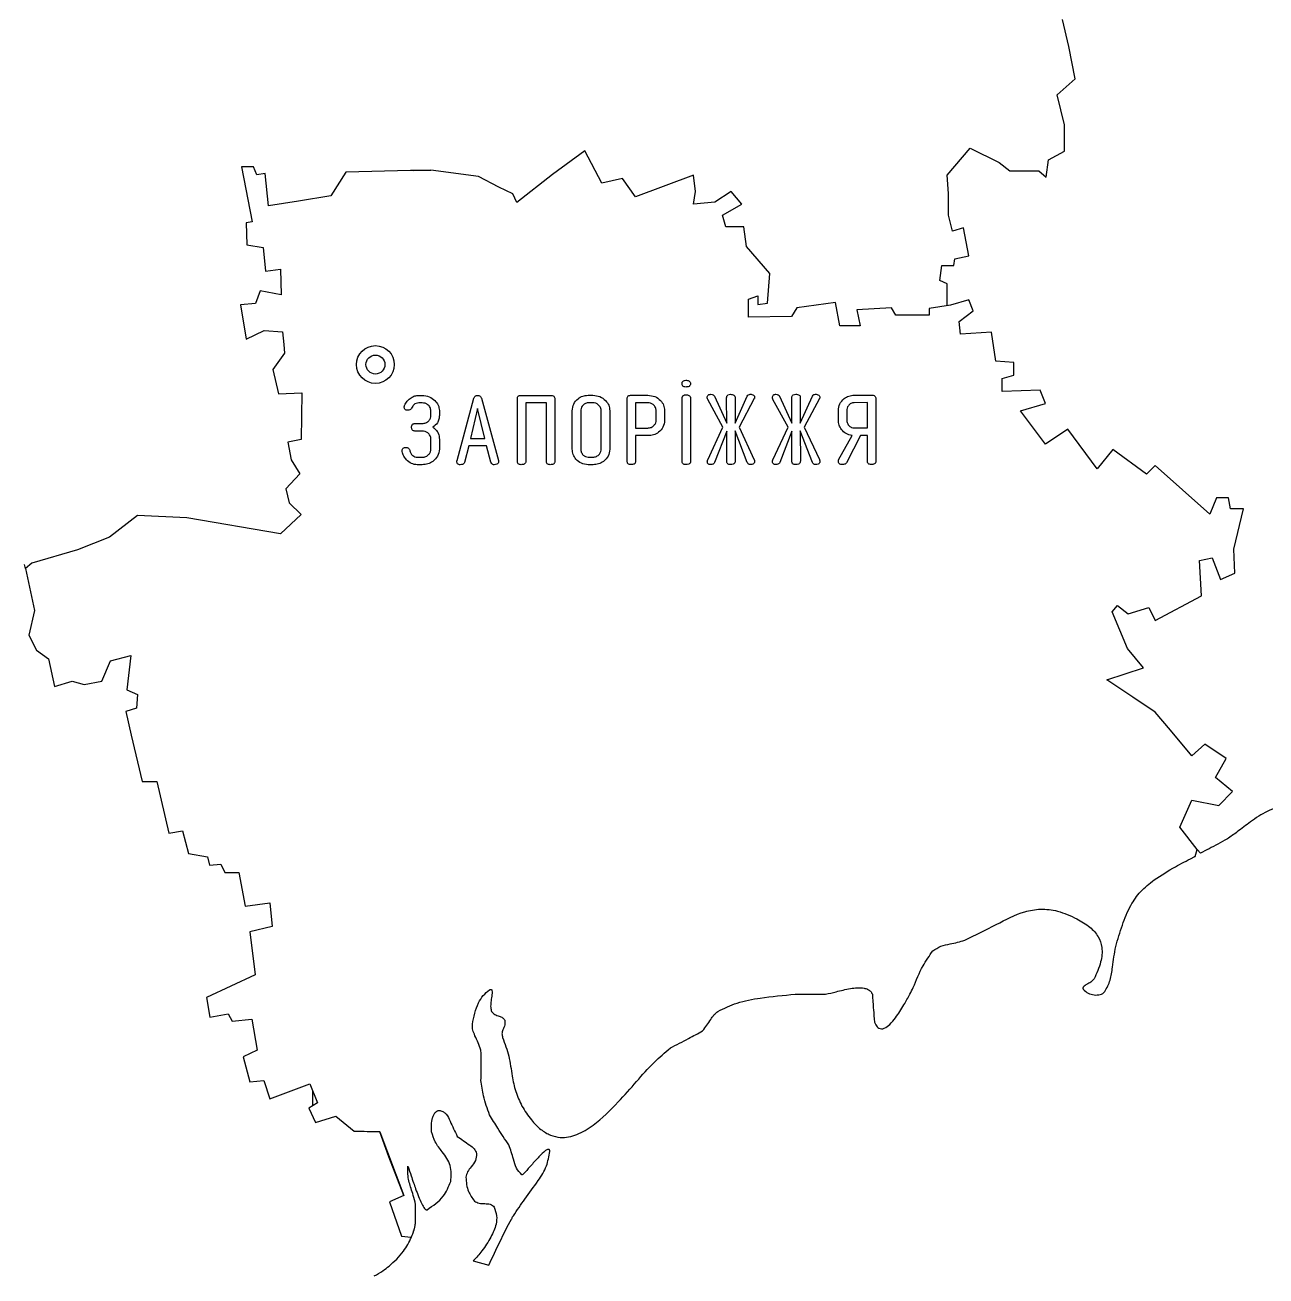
# Model space of a CAD drawing. Header units: millimetres. Extents: x 13 to 580, y 5 to 382.
# Drawn here: x 398.9 to 497.3, y 95.8 to 195 of the extents above; entities that cross this region are included whole.
import ezdxf

# ---------------------------------------------------------------- set-up
doc = ezdxf.new("R2010")
doc.units = ezdxf.units.MM

msp = doc.modelspace()

# ---------------------------------------------------------------- linework, layer by layer
at = {"color": 7, "linetype": 'Continuous', "lineweight": 25}
for p, q in [((481.701, 193.308), (481.182, 195.45)), ((482.19, 190.745), (481.701, 193.308)), ((480.764, 189.479), (482.19, 190.745)), ((481.348, 187.11), (480.764, 189.479)), ((481.349, 185.001), (481.348, 187.11)), ((443.289, 185.045), (440.728, 183.161)), ((444.654, 182.481), (443.289, 185.045)), ((472.038, 183.115), (473.854, 185.257)), ((473.854, 185.257), (476.158, 184.124)), ((480.085, 184.321), (481.349, 185.001)), ((416.067, 183.763), (416.912, 179.415)), ((417.007, 183.763), (416.067, 183.763)), ((417.268, 183.148), (417.007, 183.763)), ((476.158, 184.124), (477.001, 183.442)), ((479.893, 182.958), (480.085, 184.321)), ((417.948, 183.245), (417.268, 183.148)), ((418.209, 180.682), (417.948, 183.245)), ((424.34, 183.346), (423.141, 181.463)), ((429.468, 183.478), (424.34, 183.346)), ((429.824, 183.478), (429.468, 183.478)), ((429.69, 183.478), (431.09, 183.513)), ((431.09, 183.513), (429.824, 183.478)), ((434.853, 182.996), (431.09, 183.513)), ((436.477, 182.152), (434.853, 182.996)), ((440.728, 183.161), (437.906, 180.953)), ((446.274, 182.839), (444.654, 182.481)), ((447.315, 181.38), (446.274, 182.839)), ((451.921, 183.103), (447.315, 181.38)), ((452.084, 181.805), (451.921, 183.103)), ((472.138, 181.654), (472.038, 183.115)), ((477.001, 183.442), (479.305, 183.443)), ((479.305, 183.443), (479.893, 182.958)), ((437.581, 181.634), (436.477, 182.152)), ((437.906, 180.953), (437.581, 181.634)), ((451.922, 180.8), (452.084, 181.805)), ((454.907, 181.806), (453.612, 180.962)), ((455.75, 180.802), (454.907, 181.806)), ((472.139, 179.936), (472.138, 181.654)), ((420.579, 181.04), (418.209, 180.682)), ((423.141, 181.463), (420.579, 181.04)), ((453.612, 180.962), (451.922, 180.8)), ((454.226, 179.925), (455.75, 180.802)), ((454.487, 179.017), (454.226, 179.925)), ((472.463, 178.669), (472.139, 179.936)), ((416.912, 179.415), (416.426, 179.318)), ((416.426, 179.318), (416.493, 177.598)), ((455.915, 179.018), (454.487, 179.017)), ((456.111, 177.46), (455.915, 179.018)), ((473.338, 178.929), (472.463, 178.669)), ((473.762, 176.723), (473.338, 178.929)), ((416.493, 177.598), (417.79, 177.371)), ((417.79, 177.371), (417.953, 175.49)), ((457.96, 175.319), (456.111, 177.46)), ((472.658, 176.463), (473.762, 176.723)), ((417.953, 175.49), (419.154, 175.653)), ((419.154, 175.653), (419.221, 173.609)), ((471.459, 174.743), (471.621, 175.943)), ((471.621, 175.943), (472.561, 175.943)), ((472.561, 175.943), (472.658, 176.463)), ((457.799, 172.95), (457.96, 175.319)), ((472.043, 174.482), (471.459, 174.743)), ((417.532, 173.933), (417.176, 172.926)), ((419.221, 173.609), (417.532, 173.933)), ((472.044, 172.757), (472.043, 174.482)), ((417.176, 172.926), (415.976, 172.829)), ((415.976, 172.829), (416.432, 170.104)), ((456.275, 173.275), (457.022, 173.534)), ((456.275, 171.847), (456.275, 173.275)), ((457.022, 173.534), (457.023, 172.853)), ((457.023, 172.853), (457.799, 172.95)), ((463.185, 173.018), (460.105, 172.595)), ((463.512, 171.169), (463.185, 173.018)), ((472.303, 172.797), (470.618, 172.536)), ((473.764, 173.219), (472.303, 172.797)), ((474.088, 172.343), (473.764, 173.219)), ((459.683, 171.914), (456.275, 171.847)), ((460.105, 172.595), (459.683, 171.914)), ((467.632, 172.599), (464.873, 172.436)), ((464.873, 172.436), (465.135, 171.17)), ((467.956, 172.015), (467.632, 172.599)), ((470.619, 172.016), (467.956, 172.015)), ((470.618, 172.536), (470.619, 172.016)), ((472.987, 171.499), (474.088, 172.343)), ((416.432, 170.104), (417.859, 170.784)), ((417.859, 170.784), (419.318, 170.689)), ((419.318, 170.689), (419.417, 169.683)), ((465.135, 171.17), (463.512, 171.169)), ((473.085, 170.493), (472.987, 171.499)), ((475.551, 170.658), (473.085, 170.493)), ((475.907, 168.353), (475.551, 170.658)), ((419.417, 169.683), (419.484, 169.002)), ((419.484, 169.002), (418.542, 167.705)), ((418.542, 167.705), (418.998, 165.756)), ((477.336, 168.256), (475.907, 168.353)), ((477.336, 167.251), (477.336, 168.256)), ((476.395, 166.991), (477.336, 167.251)), ((476.396, 165.952), (476.395, 166.991)), ((418.998, 165.756), (420.847, 165.855)), ((420.847, 165.855), (420.786, 162.156)), ((479.413, 166.052), (476.396, 165.952)), ((479.834, 165.014), (479.413, 166.052)), ((430.122, 165.642), (430.39, 165.642)), ((430.391, 165.047), (430.122, 165.047)), ((433.159, 160.478), (434.503, 165.417)), ((435.086, 165.417), (436.435, 160.48)), ((437.945, 160.412), (437.942, 165.38)), ((438.213, 165.647), (440.57, 165.648)), ((440.247, 165.053), (438.611, 165.052)), ((438.611, 165.052), (438.614, 160.409)), ((440.249, 160.41), (440.247, 165.053)), ((440.915, 165.382), (440.918, 160.414)), ((443.548, 165.65), (443.941, 165.65)), ((443.931, 165.055), (443.56, 165.055)), ((446.656, 160.417), (446.653, 165.386)), ((446.924, 165.652), (448.296, 165.652)), ((448.286, 165.058), (447.322, 165.057)), ((447.322, 165.057), (447.323, 163.051)), ((451.011, 160.421), (451.009, 165.422)), ((451.677, 165.422), (451.68, 160.422)), ((454.24, 163.12), (453.043, 165.328)), ((453.577, 165.586), (454.548, 163.445)), ((454.548, 163.445), (454.546, 165.459)), ((455.215, 165.459), (455.216, 163.43)), ((455.216, 163.43), (456.181, 165.587)), ((456.734, 165.387), (455.533, 163.126)), ((459.413, 163.123), (458.216, 165.331)), ((458.75, 165.589), (459.721, 163.448)), ((459.721, 163.448), (459.719, 165.462)), ((460.388, 165.462), (460.389, 163.433)), ((460.389, 163.433), (461.354, 165.59)), ((461.907, 165.39), (460.705, 163.129)), ((464.656, 165.662), (466.034, 165.663)), ((465.71, 165.068), (464.668, 165.067)), ((465.711, 163.061), (465.71, 165.068)), ((466.379, 165.397), (466.382, 160.429)), ((477.857, 164.429), (479.834, 165.014)), ((431.09, 164.054), (431.09, 164.41)), ((431.759, 164.439), (431.759, 164.062)), ((434.795, 164.612), (434.229, 162.225)), ((435.368, 162.226), (434.795, 164.612)), ((442.3, 161.37), (442.298, 164.428)), ((442.967, 164.386), (442.969, 161.413)), ((444.604, 161.414), (444.602, 164.387)), ((445.271, 164.43), (445.273, 161.371)), ((448.958, 163.691), (448.958, 164.415)), ((449.627, 164.437), (449.627, 163.67)), ((463.407, 163.68), (463.406, 164.443)), ((464.075, 164.421), (464.076, 163.703)), ((479.836, 161.769), (477.857, 164.429)), ((429.819, 163.412), (430.392, 163.412)), ((430.392, 162.818), (429.82, 162.817)), ((447.323, 163.051), (448.287, 163.051)), ((453.04, 160.535), (454.24, 163.12)), ((454.548, 162.805), (453.588, 160.31)), ((454.549, 160.424), (454.548, 162.805)), ((455.217, 162.821), (455.218, 160.425)), ((456.179, 160.32), (455.217, 162.821)), ((455.533, 163.126), (456.728, 160.544)), ((458.212, 160.538), (459.413, 163.123)), ((459.721, 162.808), (458.761, 160.313)), ((459.722, 160.427), (459.721, 162.808)), ((461.352, 160.323), (460.39, 162.824)), ((460.39, 162.824), (460.391, 160.428)), ((460.705, 163.129), (461.901, 160.547)), ((464.67, 163.061), (465.711, 163.061)), ((481.622, 162.971), (479.836, 161.769)), ((483.927, 159.825), (481.622, 162.971)), ((420.786, 162.156), (419.746, 161.928)), ((419.746, 161.928), (420.006, 160.533)), ((431.092, 161.407), (431.092, 162.152)), ((431.76, 162.153), (431.761, 161.378)), ((434.229, 162.225), (435.368, 162.226)), ((448.325, 162.457), (447.324, 162.456)), ((447.324, 162.456), (447.325, 160.418)), ((463.409, 160.542), (464.492, 162.471)), ((465.167, 162.466), (464.056, 160.301)), ((465.712, 162.467), (465.167, 162.466)), ((465.713, 160.429), (465.712, 162.467)), ((430.009, 160.736), (430.393, 160.737)), ((434.104, 161.631), (433.742, 160.334)), ((435.489, 161.631), (434.104, 161.631)), ((435.852, 160.336), (435.489, 161.631)), ((443.563, 160.744), (443.933, 160.745)), ((485.191, 161.349), (483.927, 159.825)), ((487.854, 159.405), (485.191, 161.349)), ((420.006, 160.533), (420.689, 159.43)), ((430.394, 160.142), (430.009, 160.142)), ((443.944, 160.15), (443.552, 160.15)), ((463.409, 160.427), (463.409, 160.542)), ((488.535, 160.087), (487.854, 159.405)), ((492.884, 156.228), (488.535, 160.087)), ((420.689, 159.43), (419.587, 158.229)), ((419.587, 158.229), (419.847, 157.127)), ((419.847, 157.127), (420.789, 156.186)), ((493.404, 157.526), (492.884, 156.228)), ((494.345, 157.526), (493.404, 157.526)), ((494.507, 156.653), (494.345, 157.526)), ((407.808, 156.116), (405.603, 154.393)), ((411.736, 155.921), (407.808, 156.116)), ((419.166, 154.66), (411.736, 155.921)), ((420.789, 156.186), (419.166, 154.66)), ((495.546, 156.654), (494.507, 156.653)), ((494.768, 153.439), (495.546, 156.654)), ((405.603, 154.393), (403.041, 153.385)), ((403.041, 153.385), (399.44, 152.345)), ((494.866, 151.557), (494.768, 153.439)), ((398.925, 151.925), (398.857, 152.245)), ((399.44, 152.345), (398.921, 151.922)), ((398.921, 151.922), (399.637, 148.582)), ((492.042, 152.561), (493.05, 152.756)), ((492.205, 149.738), (492.042, 152.561)), ((493.05, 152.756), (493.731, 151.039)), ((493.731, 151.039), (494.866, 151.557)), ((485.134, 148.467), (485.557, 148.988)), ((485.557, 148.988), (486.4, 148.308)), ((486.4, 148.308), (488.023, 148.827)), ((488.023, 148.827), (488.542, 147.79)), ((488.542, 147.79), (492.205, 149.738)), ((399.637, 148.582), (399.185, 146.634)), ((486.337, 145.582), (485.134, 148.467)), ((399.185, 146.634), (399.801, 145.434)), ((399.801, 145.434), (400.742, 144.753)), ((405.674, 144.593), (407.296, 145.017)), ((407.296, 145.017), (406.972, 142.291)), ((487.604, 144.025), (486.337, 145.582)), ((400.742, 144.753), (401.229, 142.546)), ((404.993, 142.971), (405.674, 144.593)), ((484.716, 143.083), (487.604, 144.025)), ((401.229, 142.546), (402.626, 142.97)), ((402.626, 142.97), (403.568, 142.71)), ((403.568, 142.71), (404.993, 142.971)), ((486.761, 141.721), (484.716, 143.083)), ((406.972, 142.291), (407.816, 141.935)), ((407.816, 141.935), (407.721, 140.832)), ((488.546, 140.522), (486.761, 141.721)), ((407.721, 140.832), (406.877, 140.571)), ((406.877, 140.571), (407.3, 138.689)), ((489.748, 139.094), (488.546, 140.522)), ((491.437, 137.052), (489.748, 139.094)), ((407.3, 138.689), (408.179, 135.023)), ((492.474, 137.992), (491.437, 137.052)), ((494.162, 136.857), (492.474, 137.992)), ((493.319, 135.332), (494.162, 136.857)), ((408.179, 135.023), (409.348, 135.023)), ((409.348, 135.023), (410.29, 130.936)), ((494.682, 134.23), (493.319, 135.332)), ((493.58, 133.127), (494.682, 134.23)), ((490.496, 131.405), (491.439, 133.547)), ((491.439, 133.547), (493.58, 133.127)), ((410.29, 130.936), (411.392, 131.099)), ((411.392, 131.099), (411.848, 129.315)), ((491.862, 129.622), (490.496, 131.405)), ((411.848, 129.315), (413.373, 129.056)), ((413.373, 129.056), (413.536, 128.376)), ((491.506, 128.972), (491.537, 129.005)), ((491.698, 129.069), (491.862, 129.622)), ((492.122, 129.329), (491.862, 129.622)), ((413.536, 128.376), (414.413, 128.473)), ((414.413, 128.473), (414.739, 127.792)), ((414.739, 127.792), (415.839, 127.793)), ((415.839, 127.793), (416.361, 125.131)), ((416.361, 125.131), (418.307, 125.393)), ((418.307, 125.393), (418.503, 123.511)), ((418.503, 123.511), (416.719, 123.088)), ((416.719, 123.088), (417.145, 119.681)), ((417.145, 119.681), (413.283, 117.895)), ((413.283, 117.895), (413.543, 116.339)), ((413.543, 116.339), (415.003, 116.598)), ((415.003, 116.598), (415.326, 116.013)), ((415.326, 116.013), (416.885, 116.178)), ((416.885, 116.178), (417.308, 113.712)), ((417.308, 113.712), (416.206, 113.191)), ((416.206, 113.191), (416.726, 111.212)), ((416.726, 111.212), (417.829, 111.31)), ((417.829, 111.31), (418.316, 109.851)), ((418.316, 109.851), (421.495, 111.054)), ((421.495, 111.054), (422.08, 109.528)), ((421.723, 109.307), (421.723, 110.461)), ((422.08, 109.528), (421.4, 109.107)), ((421.4, 109.107), (421.921, 107.972)), ((421.921, 107.972), (423.54, 108.49)), ((423.54, 108.49), (425.002, 107.29)), ((426.591, 107.227), (425.002, 107.29)), ((425.002, 107.29), (427.047, 107.227)), ((427.047, 107.227), (426.591, 107.227)), ((427.76, 105.25), (427.047, 107.227)), ((427.047, 107.227), (428.932, 102.199)), ((428.932, 102.199), (427.76, 105.25)), ((428.932, 102.199), (427.797, 101.68)), ((427.797, 101.68), (428.741, 98.955)), ((429.873, 99.96), (429.872, 101.487)), ((429.712, 99.312), (429.712, 99.377)), ((429.745, 99.409), (429.745, 99.474)), ((429.775, 99.605), (429.809, 99.637)), ((429.775, 99.507), (429.775, 99.605)), ((429.809, 99.637), (429.809, 99.733)), ((428.741, 98.955), (429.517, 98.89)), ((429.517, 98.89), (429.549, 98.89)), ((434.451, 97.01), (435.684, 96.656))]:
    msp.add_line(p, q, dxfattribs=at)
for radius in [1.5, 0.75]:
    msp.add_circle((426.684, 168.09), radius, dxfattribs=at)
for points, knots in [([(451.008, 166.577), (451.011, 166.62), (451.016, 166.706), (451.123, 166.831), (451.236, 166.839), (451.305, 166.843)], [0, 0, 0, 0, 0.281541, 0.560316, 1, 1, 1, 1]), ([(451.305, 166.843), (451.394, 166.839), (451.505, 166.833), (451.612, 166.758), (451.666, 166.687), (451.672, 166.622), (451.677, 166.578)], [0, 0, 0, 0, 0.498863, 0.624687, 0.750258, 1, 1, 1, 1]), ([(451.305, 166.307), (451.262, 166.309), (451.177, 166.314), (451.066, 166.374), (451.013, 166.476), (451.01, 166.543), (451.008, 166.577)], [0, 0, 0, 0, 0.280882, 0.559329, 0.779251, 1, 1, 1, 1]), ([(451.009, 165.422), (451.011, 165.465), (451.017, 165.551), (451.123, 165.677), (451.236, 165.685), (451.306, 165.689)], [0, 0, 0, 0, 0.281448, 0.560417, 1, 1, 1, 1]), ([(451.677, 166.578), (451.673, 166.534), (451.666, 166.467), (451.614, 166.395), (451.507, 166.318), (451.395, 166.312), (451.305, 166.307)], [0, 0, 0, 0, 0.249779, 0.375464, 0.501138, 1, 1, 1, 1]), ([(451.306, 165.689), (451.395, 165.685), (451.507, 165.68), (451.613, 165.603), (451.667, 165.532), (451.673, 165.466), (451.677, 165.422)], [0, 0, 0, 0, 0.498897, 0.624506, 0.750276, 1, 1, 1, 1]), ([(453.008, 165.461), (453.01, 165.503), (453.015, 165.586), (453.086, 165.685), (453.188, 165.725), (453.253, 165.728), (453.285, 165.73)], [0, 0, 0, 0, 0.280638, 0.558972, 0.778863, 1, 1, 1, 1]), ([(453.285, 165.73), (453.352, 165.725), (453.471, 165.718), (453.544, 165.626), (453.577, 165.586)], [0, 0, 0, 0, 0.560979, 1, 1, 1, 1]), ([(454.546, 165.459), (454.549, 165.503), (454.555, 165.59), (454.663, 165.718), (454.778, 165.726), (454.848, 165.731)], [0, 0, 0, 0, 0.281436, 0.560197, 1, 1, 1, 1]), ([(454.848, 165.731), (454.897, 165.728), (454.993, 165.724), (455.125, 165.678), (455.205, 165.574), (455.212, 165.497), (455.215, 165.459)], [0, 0, 0, 0, 0.281228, 0.560987, 0.779912, 1, 1, 1, 1]), ([(456.181, 165.587), (456.213, 165.633), (456.27, 165.713), (456.366, 165.726), (456.409, 165.732)], [0, 0, 0, 0, 0.559513, 1, 1, 1, 1]), ([(456.409, 165.732), (456.456, 165.73), (456.55, 165.727), (456.677, 165.677), (456.754, 165.576), (456.759, 165.501), (456.762, 165.463)], [0, 0, 0, 0, 0.28124, 0.560551, 0.779656, 1, 1, 1, 1]), ([(458.181, 165.464), (458.183, 165.506), (458.188, 165.589), (458.259, 165.688), (458.361, 165.728), (458.426, 165.731), (458.458, 165.733)], [0, 0, 0, 0, 0.280638, 0.558972, 0.778863, 1, 1, 1, 1]), ([(458.458, 165.733), (458.525, 165.728), (458.644, 165.721), (458.717, 165.629), (458.75, 165.589)], [0, 0, 0, 0, 0.560979, 1, 1, 1, 1]), ([(459.719, 165.462), (459.722, 165.506), (459.728, 165.593), (459.836, 165.721), (459.951, 165.729), (460.021, 165.734)], [0, 0, 0, 0, 0.281436, 0.560197, 1, 1, 1, 1]), ([(460.021, 165.734), (460.069, 165.731), (460.166, 165.727), (460.298, 165.681), (460.378, 165.577), (460.385, 165.5), (460.388, 165.462)], [0, 0, 0, 0, 0.281228, 0.560987, 0.779912, 1, 1, 1, 1]), ([(461.354, 165.59), (461.386, 165.636), (461.443, 165.716), (461.539, 165.729), (461.582, 165.735)], [0, 0, 0, 0, 0.559513, 1, 1, 1, 1]), ([(461.582, 165.735), (461.629, 165.733), (461.723, 165.73), (461.85, 165.68), (461.927, 165.579), (461.932, 165.504), (461.935, 165.466)], [0, 0, 0, 0, 0.28124, 0.560551, 0.779656, 1, 1, 1, 1]), ([(428.974, 164.733), (428.976, 164.755), (428.979, 164.794), (428.993, 164.831), (429, 164.847)], [0, 0, 0, 0, 0.559393, 1, 1, 1, 1]), ([(429.253, 164.47), (429.212, 164.471), (429.13, 164.475), (429.026, 164.538), (428.979, 164.636), (428.976, 164.701), (428.974, 164.733)], [0, 0, 0, 0, 0.2808944, 0.559157, 0.7791181, 1, 1, 1, 1]), ([(429, 164.847), (429.065, 164.967), (429.195, 165.206), (429.486, 165.456), (429.801, 165.617), (430.015, 165.634), (430.122, 165.642)], [0, 0, 0, 0, 0.279919, 0.559951, 0.780012, 1, 1, 1, 1]), ([(430.122, 165.047), (430.053, 165.041), (429.913, 165.03), (429.695, 164.89), (429.61, 164.731), (429.558, 164.634)], [0, 0, 0, 0, 0.280516, 0.560582, 1, 1, 1, 1]), ([(430.39, 165.642), (430.58, 165.623), (430.958, 165.586), (431.394, 165.271), (431.704, 164.884), (431.741, 164.587), (431.759, 164.439)], [0, 0, 0, 0, 0.280029, 0.560065, 0.780313, 1, 1, 1, 1]), ([(431.09, 164.41), (431.076, 164.509), (431.047, 164.705), (430.847, 164.908), (430.623, 165.03), (430.468, 165.042), (430.391, 165.047)], [0, 0, 0, 0, 0.278901, 0.558821, 0.779406, 1, 1, 1, 1]), ([(434.503, 165.417), (434.514, 165.45), (434.534, 165.517), (434.596, 165.595), (434.677, 165.639), (434.732, 165.643), (434.76, 165.645)], [0, 0, 0, 0, 0.28016, 0.559878, 0.779544, 1, 1, 1, 1]), ([(434.76, 165.645), (434.8, 165.643), (434.881, 165.639), (434.986, 165.588), (435.056, 165.508), (435.076, 165.448), (435.086, 165.417)], [0, 0, 0, 0, 0.2802987, 0.5597282, 0.7796202, 1, 1, 1, 1]), ([(437.942, 165.38), (437.945, 165.421), (437.95, 165.502), (438.018, 165.602), (438.117, 165.642), (438.181, 165.645), (438.213, 165.647)], [0, 0, 0, 0, 0.280738, 0.558504, 0.778751, 1, 1, 1, 1]), ([(440.57, 165.648), (440.617, 165.646), (440.709, 165.643), (440.834, 165.594), (440.906, 165.492), (440.912, 165.419), (440.915, 165.382)], [0, 0, 0, 0, 0.28119, 0.560589, 0.779767, 1, 1, 1, 1]), ([(442.298, 164.428), (442.321, 164.611), (442.365, 164.975), (442.712, 165.37), (443.119, 165.613), (443.405, 165.638), (443.548, 165.65)], [0, 0, 0, 0, 0.279422, 0.559202, 0.779537, 1, 1, 1, 1]), ([(443.56, 165.055), (443.468, 165.039), (443.284, 165.006), (443.091, 164.82), (442.981, 164.605), (442.972, 164.459), (442.967, 164.386)], [0, 0, 0, 0, 0.278576, 0.558776, 0.779258, 1, 1, 1, 1]), ([(444.602, 164.387), (444.59, 164.486), (444.566, 164.683), (444.382, 164.899), (444.164, 165.035), (444.008, 165.049), (443.931, 165.055)], [0, 0, 0, 0, 0.279536, 0.559301, 0.779565, 1, 1, 1, 1]), ([(443.941, 165.65), (444.129, 165.632), (444.506, 165.597), (444.936, 165.273), (445.222, 164.873), (445.255, 164.578), (445.271, 164.43)], [0, 0, 0, 0, 0.280058, 0.559753, 0.780026, 1, 1, 1, 1]), ([(446.653, 165.386), (446.656, 165.426), (446.661, 165.507), (446.729, 165.607), (446.828, 165.647), (446.892, 165.65), (446.924, 165.652)], [0, 0, 0, 0, 0.280738, 0.558504, 0.778751, 1, 1, 1, 1]), ([(448.958, 164.415), (448.945, 164.512), (448.919, 164.705), (448.73, 164.911), (448.514, 165.039), (448.362, 165.051), (448.286, 165.058)], [0, 0, 0, 0, 0.279246, 0.559282, 0.7796671, 1, 1, 1, 1]), ([(448.296, 165.652), (448.484, 165.635), (448.86, 165.599), (449.29, 165.277), (449.578, 164.88), (449.61, 164.585), (449.627, 164.437)], [0, 0, 0, 0, 0.28001, 0.559683, 0.779981, 1, 1, 1, 1]), ([(453.043, 165.328), (453.032, 165.352), (453.012, 165.394), (453.009, 165.441), (453.008, 165.461)], [0, 0, 0, 0, 0.559202, 1, 1, 1, 1]), ([(456.762, 165.463), (456.761, 165.448), (456.76, 165.419), (456.742, 165.397), (456.734, 165.387)], [0, 0, 0, 0, 0.559006, 1, 1, 1, 1]), ([(458.216, 165.331), (458.205, 165.355), (458.185, 165.397), (458.182, 165.444), (458.181, 165.464)], [0, 0, 0, 0, 0.559202, 1, 1, 1, 1]), ([(461.935, 165.466), (461.934, 165.451), (461.933, 165.422), (461.915, 165.4), (461.907, 165.39)], [0, 0, 0, 0, 0.559006, 1, 1, 1, 1]), ([(463.406, 164.443), (463.429, 164.625), (463.475, 164.989), (463.82, 165.385), (464.227, 165.626), (464.513, 165.65), (464.656, 165.662)], [0, 0, 0, 0, 0.279407, 0.559158, 0.779487, 1, 1, 1, 1]), ([(464.668, 165.067), (464.578, 165.053), (464.396, 165.024), (464.202, 164.846), (464.09, 164.637), (464.08, 164.493), (464.075, 164.421)], [0, 0, 0, 0, 0.279063, 0.559029, 0.779395, 1, 1, 1, 1]), ([(466.034, 165.663), (466.08, 165.661), (466.172, 165.658), (466.298, 165.609), (466.37, 165.507), (466.376, 165.434), (466.379, 165.397)], [0, 0, 0, 0, 0.28119, 0.560589, 0.779767, 1, 1, 1, 1]), ([(429.558, 164.634), (429.542, 164.603), (429.509, 164.541), (429.396, 164.479), (429.307, 164.473), (429.253, 164.47)], [0, 0, 0, 0, 0.279539, 0.560455, 1, 1, 1, 1]), ([(430.392, 163.412), (430.491, 163.422), (430.688, 163.443), (430.916, 163.609), (431.066, 163.821), (431.082, 163.976), (431.09, 164.054)], [0, 0, 0, 0, 0.279908, 0.559634, 0.779889, 1, 1, 1, 1]), ([(431.759, 164.062), (431.753, 163.957), (431.739, 163.747), (431.589, 163.391), (431.373, 163.222), (431.241, 163.119)], [0, 0, 0, 0, 0.280838, 0.561284, 1, 1, 1, 1]), ([(464.076, 163.703), (464.084, 163.611), (464.099, 163.428), (464.258, 163.219), (464.455, 163.085), (464.598, 163.069), (464.67, 163.061)], [0, 0, 0, 0, 0.2801383, 0.5594035, 0.7798217, 1, 1, 1, 1]), ([(429.552, 163.115), (429.554, 163.157), (429.557, 163.243), (429.618, 163.352), (429.718, 163.407), (429.785, 163.41), (429.819, 163.412)], [0, 0, 0, 0, 0.281082, 0.559589, 0.779229, 1, 1, 1, 1]), ([(429.82, 162.817), (429.776, 162.82), (429.69, 162.826), (429.593, 162.908), (429.557, 163.014), (429.554, 163.081), (429.552, 163.115)], [0, 0, 0, 0, 0.280325, 0.5584337, 0.7787506, 1, 1, 1, 1]), ([(431.092, 162.152), (431.078, 162.252), (431.051, 162.453), (430.855, 162.667), (430.629, 162.799), (430.471, 162.812), (430.392, 162.818)], [0, 0, 0, 0, 0.279147, 0.55898, 0.779416, 1, 1, 1, 1]), ([(431.241, 163.119), (431.327, 163.055), (431.5, 162.928), (431.717, 162.6), (431.744, 162.322), (431.76, 162.153)], [0, 0, 0, 0, 0.280564, 0.560924, 1, 1, 1, 1]), ([(448.287, 163.051), (448.384, 163.062), (448.577, 163.085), (448.795, 163.254), (448.936, 163.464), (448.951, 163.616), (448.958, 163.691)], [0, 0, 0, 0, 0.279682, 0.559538, 0.779743, 1, 1, 1, 1]), ([(449.627, 163.67), (449.601, 163.485), (449.547, 163.115), (449.186, 162.719), (448.762, 162.489), (448.471, 162.467), (448.325, 162.457)], [0, 0, 0, 0, 0.279027, 0.558953, 0.779361, 1, 1, 1, 1]), ([(464.492, 162.471), (464.327, 162.503), (463.995, 162.568), (463.651, 162.905), (463.438, 163.285), (463.417, 163.548), (463.407, 163.68)], [0, 0, 0, 0, 0.278909, 0.559083, 0.779501, 1, 1, 1, 1]), ([(428.803, 161.254), (428.806, 161.294), (428.811, 161.375), (428.88, 161.473), (428.978, 161.513), (429.042, 161.516), (429.074, 161.517)], [0, 0, 0, 0, 0.280668, 0.558547, 0.778784, 1, 1, 1, 1]), ([(428.809, 161.193), (428.807, 161.204), (428.803, 161.224), (428.803, 161.245), (428.803, 161.254)], [0, 0, 0, 0, 0.559818, 1, 1, 1, 1]), ([(430.009, 160.142), (429.847, 160.161), (429.524, 160.2), (429.165, 160.494), (428.913, 160.826), (428.844, 161.071), (428.809, 161.193)], [0, 0, 0, 0, 0.279313, 0.559112, 0.779594, 1, 1, 1, 1]), ([(429.074, 161.517), (429.114, 161.516), (429.195, 161.512), (429.303, 161.47), (429.377, 161.392), (429.394, 161.33), (429.402, 161.299)], [0, 0, 0, 0, 0.280818, 0.560216, 0.779895, 1, 1, 1, 1]), ([(429.402, 161.299), (429.425, 161.218), (429.47, 161.056), (429.626, 160.875), (429.812, 160.76), (429.943, 160.744), (430.009, 160.736)], [0, 0, 0, 0, 0.2802549, 0.5599806, 0.780129, 1, 1, 1, 1]), ([(430.393, 160.737), (430.494, 160.748), (430.696, 160.77), (430.921, 160.951), (431.069, 161.169), (431.084, 161.328), (431.092, 161.407)], [0, 0, 0, 0, 0.279728, 0.559416, 0.779765, 1, 1, 1, 1]), ([(431.761, 161.378), (431.731, 161.188), (431.67, 160.806), (431.279, 160.416), (430.845, 160.177), (430.544, 160.154), (430.394, 160.142)], [0, 0, 0, 0, 0.278698, 0.558792, 0.779312, 1, 1, 1, 1]), ([(443.552, 160.15), (443.369, 160.17), (443.005, 160.211), (442.597, 160.54), (442.339, 160.94), (442.313, 161.226), (442.3, 161.37)], [0, 0, 0, 0, 0.27966, 0.559437, 0.77969, 1, 1, 1, 1]), ([(442.969, 161.413), (442.977, 161.32), (442.993, 161.133), (443.149, 160.918), (443.344, 160.773), (443.49, 160.754), (443.563, 160.744)], [0, 0, 0, 0, 0.280187, 0.559745, 0.780167, 1, 1, 1, 1]), ([(443.933, 160.745), (444.032, 160.756), (444.23, 160.78), (444.448, 160.962), (444.584, 161.181), (444.598, 161.336), (444.604, 161.414)], [0, 0, 0, 0, 0.279558, 0.55924, 0.779562, 1, 1, 1, 1]), ([(445.273, 161.371), (445.245, 161.184), (445.19, 160.809), (444.818, 160.413), (444.388, 160.181), (444.092, 160.16), (443.944, 160.15)], [0, 0, 0, 0, 0.278912, 0.558842, 0.779269, 1, 1, 1, 1]), ([(433.15, 160.401), (433.15, 160.416), (433.152, 160.442), (433.157, 160.467), (433.159, 160.478)], [0, 0, 0, 0, 0.559751, 1, 1, 1, 1]), ([(433.42, 160.144), (433.38, 160.146), (433.301, 160.15), (433.2, 160.211), (433.155, 160.307), (433.152, 160.37), (433.15, 160.401)], [0, 0, 0, 0, 0.280673, 0.558883, 0.778996, 1, 1, 1, 1]), ([(433.742, 160.334), (433.727, 160.299), (433.698, 160.228), (433.578, 160.153), (433.48, 160.147), (433.42, 160.144)], [0, 0, 0, 0, 0.279596, 0.559257, 1, 1, 1, 1]), ([(436.105, 160.145), (436.073, 160.147), (436.009, 160.151), (435.904, 160.21), (435.872, 160.288), (435.852, 160.336)], [0, 0, 0, 0, 0.281133, 0.562229, 1, 1, 1, 1]), ([(436.45, 160.403), (436.448, 160.373), (436.444, 160.312), (436.396, 160.23), (436.283, 160.154), (436.179, 160.149), (436.105, 160.145)], [0, 0, 0, 0, 0.1871633, 0.3737411, 0.5606754, 1, 1, 1, 1]), ([(436.435, 160.48), (436.439, 160.466), (436.445, 160.441), (436.449, 160.415), (436.45, 160.403)], [0, 0, 0, 0, 0.559942, 1, 1, 1, 1]), ([(438.243, 160.147), (438.2, 160.148), (438.115, 160.152), (438.004, 160.211), (437.951, 160.312), (437.947, 160.379), (437.945, 160.412)], [0, 0, 0, 0, 0.281031, 0.559677, 0.779386, 1, 1, 1, 1]), ([(438.614, 160.409), (438.61, 160.366), (438.603, 160.3), (438.549, 160.231), (438.441, 160.157), (438.331, 160.151), (438.243, 160.147)], [0, 0, 0, 0, 0.249711, 0.375218, 0.501119, 1, 1, 1, 1]), ([(440.547, 160.148), (440.504, 160.15), (440.42, 160.153), (440.31, 160.211), (440.255, 160.31), (440.251, 160.377), (440.249, 160.41)], [0, 0, 0, 0, 0.281048, 0.559888, 0.779367, 1, 1, 1, 1]), ([(440.918, 160.414), (440.914, 160.37), (440.907, 160.304), (440.854, 160.234), (440.747, 160.158), (440.636, 160.153), (440.547, 160.148)], [0, 0, 0, 0, 0.249742, 0.375313, 0.501137, 1, 1, 1, 1]), ([(446.954, 160.152), (446.911, 160.154), (446.826, 160.157), (446.715, 160.216), (446.662, 160.317), (446.658, 160.384), (446.656, 160.417)], [0, 0, 0, 0, 0.281031, 0.559677, 0.779386, 1, 1, 1, 1]), ([(447.325, 160.418), (447.321, 160.374), (447.314, 160.308), (447.261, 160.237), (447.154, 160.162), (447.042, 160.156), (446.954, 160.152)], [0, 0, 0, 0, 0.249742, 0.375313, 0.501137, 1, 1, 1, 1]), ([(451.309, 160.154), (451.266, 160.156), (451.181, 160.159), (451.071, 160.22), (451.017, 160.32), (451.013, 160.387), (451.011, 160.421)], [0, 0, 0, 0, 0.2810822, 0.5595892, 0.7792287, 1, 1, 1, 1]), ([(451.68, 160.422), (451.678, 160.389), (451.674, 160.324), (451.619, 160.239), (451.497, 160.162), (451.387, 160.157), (451.309, 160.154)], [0, 0, 0, 0, 0.187044, 0.373356, 0.560359, 1, 1, 1, 1]), ([(453.011, 160.415), (453.012, 160.439), (453.015, 160.48), (453.032, 160.518), (453.04, 160.535)], [0, 0, 0, 0, 0.559016, 1, 1, 1, 1]), ([(453.285, 160.155), (453.244, 160.157), (453.164, 160.162), (453.061, 160.223), (453.016, 160.32), (453.012, 160.384), (453.011, 160.415)], [0, 0, 0, 0, 0.280854, 0.559197, 0.779147, 1, 1, 1, 1]), ([(453.588, 160.31), (453.57, 160.281), (453.533, 160.224), (453.424, 160.164), (453.338, 160.158), (453.285, 160.155)], [0, 0, 0, 0, 0.279813, 0.560614, 1, 1, 1, 1]), ([(454.847, 160.156), (454.804, 160.158), (454.718, 160.162), (454.608, 160.222), (454.555, 160.323), (454.551, 160.391), (454.549, 160.424)], [0, 0, 0, 0, 0.281089, 0.559631, 0.779276, 1, 1, 1, 1]), ([(455.218, 160.425), (455.216, 160.392), (455.212, 160.327), (455.158, 160.241), (455.035, 160.164), (454.924, 160.16), (454.847, 160.156)], [0, 0, 0, 0, 0.186977, 0.373335, 0.560379, 1, 1, 1, 1]), ([(456.424, 160.157), (456.395, 160.159), (456.336, 160.163), (456.24, 160.213), (456.202, 160.279), (456.179, 160.32)], [0, 0, 0, 0, 0.280658, 0.561188, 1, 1, 1, 1]), ([(456.765, 160.418), (456.763, 160.387), (456.759, 160.326), (456.713, 160.243), (456.6, 160.167), (456.497, 160.161), (456.424, 160.157)], [0, 0, 0, 0, 0.1875623, 0.3741601, 0.5607005, 1, 1, 1, 1]), ([(456.728, 160.544), (456.738, 160.521), (456.757, 160.481), (456.763, 160.437), (456.765, 160.418)], [0, 0, 0, 0, 0.560222, 1, 1, 1, 1]), ([(458.184, 160.418), (458.185, 160.442), (458.188, 160.483), (458.205, 160.521), (458.212, 160.538)], [0, 0, 0, 0, 0.559016, 1, 1, 1, 1]), ([(458.458, 160.158), (458.417, 160.16), (458.337, 160.165), (458.234, 160.226), (458.189, 160.323), (458.185, 160.387), (458.184, 160.418)], [0, 0, 0, 0, 0.280854, 0.559197, 0.779147, 1, 1, 1, 1]), ([(458.761, 160.313), (458.743, 160.284), (458.706, 160.227), (458.597, 160.167), (458.511, 160.162), (458.458, 160.158)], [0, 0, 0, 0, 0.279813, 0.560614, 1, 1, 1, 1]), ([(460.02, 160.159), (459.977, 160.161), (459.891, 160.165), (459.781, 160.225), (459.728, 160.326), (459.724, 160.394), (459.722, 160.427)], [0, 0, 0, 0, 0.281089, 0.559631, 0.779276, 1, 1, 1, 1]), ([(460.391, 160.428), (460.389, 160.395), (460.385, 160.33), (460.331, 160.244), (460.208, 160.167), (460.097, 160.163), (460.02, 160.159)], [0, 0, 0, 0, 0.186977, 0.373335, 0.560379, 1, 1, 1, 1]), ([(461.597, 160.16), (461.568, 160.162), (461.509, 160.166), (461.413, 160.216), (461.375, 160.282), (461.352, 160.323)], [0, 0, 0, 0, 0.280658, 0.561188, 1, 1, 1, 1]), ([(461.938, 160.421), (461.936, 160.39), (461.932, 160.329), (461.886, 160.246), (461.773, 160.17), (461.67, 160.164), (461.597, 160.16)], [0, 0, 0, 0, 0.1875623, 0.3741601, 0.5607005, 1, 1, 1, 1]), ([(461.901, 160.547), (461.911, 160.524), (461.93, 160.484), (461.936, 160.44), (461.938, 160.421)], [0, 0, 0, 0, 0.560222, 1, 1, 1, 1]), ([(463.732, 160.161), (463.687, 160.163), (463.598, 160.166), (463.48, 160.221), (463.415, 160.321), (463.411, 160.392), (463.409, 160.427)], [0, 0, 0, 0, 0.281182, 0.560331, 0.779636, 1, 1, 1, 1]), ([(464.056, 160.301), (464.034, 160.274), (463.989, 160.221), (463.874, 160.17), (463.786, 160.165), (463.732, 160.161)], [0, 0, 0, 0, 0.2796959, 0.5601731, 1, 1, 1, 1]), ([(466.01, 160.163), (465.968, 160.165), (465.882, 160.168), (465.772, 160.227), (465.719, 160.328), (465.715, 160.395), (465.713, 160.429)], [0, 0, 0, 0, 0.281031, 0.559677, 0.779386, 1, 1, 1, 1]), ([(466.382, 160.429), (466.377, 160.385), (466.371, 160.319), (466.318, 160.248), (466.21, 160.173), (466.099, 160.167), (466.01, 160.163)], [0, 0, 0, 0, 0.249742, 0.375313, 0.501137, 1, 1, 1, 1]), ([(500.07, 131.832), (500.019, 132.006), (499.927, 132.321), (499.677, 132.707), (499.362, 132.954), (498.879, 133.103), (498.196, 133.008), (497.216, 132.579), (496.158, 131.884), (495.149, 131.09), (494.526, 130.651), (494.264, 130.466)], [0, 0, 0, 0, 0.075209, 0.135872, 0.188121, 0.238393, 0.342229, 0.465686, 0.682822, 0.866445, 1, 1, 1, 1]), ([(494.264, 130.466), (494.013, 130.331), (493.301, 129.948), (492.585, 129.572), (492.122, 129.329)], [0, 0, 0, 0, 0.352336, 1, 1, 1, 1]), ([(491.537, 129.005), (491.566, 129.024), (491.616, 129.056), (491.674, 129.065), (491.698, 129.069)], [0, 0, 0, 0, 0.583666, 1, 1, 1, 1]), ([(488.456, 127.218), (489.011, 127.577), (489.998, 128.213), (491.047, 128.741), (491.506, 128.972)], [0, 0, 0, 0, 0.562502, 1, 1, 1, 1]), ([(485.409, 121.927), (485.574, 122.5), (485.896, 123.618), (486.507, 125.108), (487.351, 126.355), (488.079, 126.924), (488.456, 127.218)], [0, 0, 0, 0, 0.28659, 0.558604, 0.771379, 1, 1, 1, 1]), ([(473.436, 122.44), (474.269, 122.845), (475.845, 123.611), (477.775, 124.662), (479.47, 124.956), (480.909, 124.793), (481.824, 124.366), (482.325, 124.132)], [0, 0, 0, 0, 0.29213, 0.552335, 0.684032, 0.827057, 1, 1, 1, 1]), ([(482.325, 124.132), (482.684, 123.929), (483.333, 123.562), (484.054, 122.776), (484.392, 121.787), (484.253, 120.593), (483.891, 119.802), (483.69, 119.362)], [0, 0, 0, 0, 0.2153278, 0.3887217, 0.5453099, 0.7473228, 1, 1, 1, 1]), ([(470.905, 121.595), (471.109, 121.729), (471.527, 122.004), (472.425, 122.147), (473.052, 122.329), (473.436, 122.44)], [0, 0, 0, 0, 0.268964, 0.552214, 1, 1, 1, 1]), ([(469.35, 118.673), (469.583, 119.26), (469.992, 120.293), (470.63, 121.202), (470.905, 121.595)], [0, 0, 0, 0, 0.567751, 1, 1, 1, 1]), ([(484.535, 118.358), (484.701, 118.654), (485.04, 119.257), (485.153, 120.505), (485.312, 121.387), (485.409, 121.927)], [0, 0, 0, 0, 0.271864, 0.553778, 1, 1, 1, 1]), ([(483.69, 119.362), (483.627, 119.289), (483.491, 119.132), (483.23, 118.995), (483.008, 118.864), (482.868, 118.765), (482.811, 118.678), (482.799, 118.63), (482.806, 118.589), (482.822, 118.552), (482.839, 118.531), (482.849, 118.519)], [0, 0, 0, 0, 0.220822, 0.479208, 0.672219, 0.824631, 0.869168, 0.908952, 0.935752, 0.965363, 1, 1, 1, 1]), ([(434.375, 115.766), (434.492, 116.352), (434.654, 117.164), (435.211, 118.068), (435.563, 118.352), (435.737, 118.492)], [0, 0, 0, 0, 0.568061, 0.78726, 1, 1, 1, 1]), ([(435.737, 118.492), (435.752, 118.502), (435.779, 118.519), (435.818, 118.534), (435.849, 118.538), (435.873, 118.534), (435.895, 118.52), (435.919, 118.487), (435.942, 118.393), (435.935, 118.219), (435.899, 117.913), (435.849, 117.535), (435.805, 117.123), (435.87, 116.881), (435.899, 116.773)], [0, 0, 0, 0, 0.028127, 0.049971, 0.063669, 0.075424, 0.088117, 0.101947, 0.13714, 0.235781, 0.369363, 0.614617, 0.828111, 1, 1, 1, 1]), ([(453.842, 116.783), (454.345, 117.026), (455.416, 117.543), (457.508, 117.929), (459.052, 118.067), (459.973, 118.149)], [0, 0, 0, 0, 0.26411, 0.561468, 1, 1, 1, 1]), ([(459.973, 118.149), (460.417, 118.146), (461.218, 118.141), (462.019, 118.147), (462.375, 118.15)], [0, 0, 0, 0, 0.555149, 1, 1, 1, 1]), ([(462.375, 118.15), (462.658, 118.215), (463.321, 118.366), (464.322, 118.623), (465.191, 118.711), (465.724, 118.558), (465.972, 118.4), (466.062, 118.235), (466.107, 118.152)], [0, 0, 0, 0, 0.219196, 0.513287, 0.785117, 0.860366, 0.929567, 1, 1, 1, 1]), ([(466.107, 118.152), (466.133, 117.739), (466.178, 117.003), (466.241, 116.269), (466.269, 115.947)], [0, 0, 0, 0, 0.561937, 1, 1, 1, 1]), ([(466.269, 115.947), (466.301, 115.872), (466.358, 115.737), (466.474, 115.572), (466.62, 115.445), (466.822, 115.387), (467.148, 115.469), (467.534, 115.785), (468.057, 116.413), (468.574, 117.231), (469.019, 118.042), (469.26, 118.502), (469.35, 118.673)], [0, 0, 0, 0, 0.048096, 0.086987, 0.119101, 0.16121, 0.205724, 0.31269, 0.450035, 0.692084, 0.884837, 1, 1, 1, 1]), ([(482.849, 118.519), (482.965, 118.415), (483.21, 118.197), (483.695, 118.076), (484.103, 118.086), (484.391, 118.201), (484.488, 118.306), (484.535, 118.358)], [0, 0, 0, 0, 0.24688, 0.51703, 0.773767, 0.889756, 1, 1, 1, 1]), ([(435.899, 116.773), (435.98, 116.691), (436.15, 116.518), (436.479, 116.431), (436.777, 116.317), (436.886, 116.164), (436.938, 116.09)], [0, 0, 0, 0, 0.266528, 0.564851, 0.791243, 1, 1, 1, 1]), ([(436.938, 116.09), (436.949, 115.964), (436.971, 115.697), (436.807, 115.361), (436.691, 115.026), (436.748, 114.825), (436.775, 114.727)], [0, 0, 0, 0, 0.265754, 0.563162, 0.788949, 1, 1, 1, 1]), ([(452.642, 115.257), (452.869, 115.545), (453.184, 115.947), (453.506, 116.522), (453.731, 116.697), (453.842, 116.783)], [0, 0, 0, 0, 0.5652161, 0.7867621, 1, 1, 1, 1]), ([(435.056, 113.722), (434.907, 114.104), (434.699, 114.632), (434.375, 115.294), (434.375, 115.61), (434.375, 115.766)], [0, 0, 0, 0, 0.568498, 0.787773, 1, 1, 1, 1]), ([(450.08, 113.893), (450.562, 114.136), (451.427, 114.571), (452.269, 115.047), (452.642, 115.257)], [0, 0, 0, 0, 0.558237, 1, 1, 1, 1]), ([(436.775, 114.727), (436.954, 114.235), (437.315, 113.24), (437.504, 111.776), (437.766, 110.423), (438.124, 109.661), (438.304, 109.279)], [0, 0, 0, 0, 0.275839, 0.556987, 0.778131, 1, 1, 1, 1]), ([(435.058, 111.32), (435.07, 111.765), (435.091, 112.565), (435.067, 113.366), (435.056, 113.722)], [0, 0, 0, 0, 0.554888, 1, 1, 1, 1]), ([(438.304, 109.279), (438.539, 108.903), (438.965, 108.224), (439.738, 107.432), (440.53, 106.945), (441.522, 106.712), (442.743, 106.968), (444.321, 107.954), (445.841, 109.463), (447.378, 111.191), (448.674, 112.705), (449.639, 113.52), (450.08, 113.893)], [0, 0, 0, 0, 0.085262, 0.154096, 0.211199, 0.262044, 0.346808, 0.442779, 0.617257, 0.757052, 0.88892, 1, 1, 1, 1]), ([(435.742, 108.595), (435.563, 109.087), (435.241, 109.973), (435.114, 110.906), (435.058, 111.32)], [0, 0, 0, 0, 0.555991, 1, 1, 1, 1]), ([(431.134, 107.23), (431.126, 107.607), (431.116, 108.074), (431.298, 108.583), (431.411, 108.765), (431.54, 108.875), (431.673, 108.928), (431.766, 108.921), (431.815, 108.918)], [0, 0, 0, 0, 0.550076, 0.680553, 0.794766, 0.862869, 0.928812, 1, 1, 1, 1]), ([(431.815, 108.918), (431.909, 108.892), (432.094, 108.841), (432.393, 108.56), (432.704, 107.869), (432.986, 107.278), (433.179, 106.875)], [0, 0, 0, 0, 0.113177, 0.223842, 0.470484, 1, 1, 1, 1]), ([(437.266, 106.195), (436.97, 106.634), (436.44, 107.42), (435.956, 108.235), (435.742, 108.595)], [0, 0, 0, 0, 0.5591548, 1, 1, 1, 1]), ([(432.661, 103.305), (432.695, 103.736), (432.763, 104.599), (432.047, 105.582), (431.407, 106.381), (431.221, 106.96), (431.134, 107.23)], [0, 0, 0, 0, 0.290262, 0.581966, 0.805572, 1, 1, 1, 1]), ([(433.179, 106.875), (433.506, 106.647), (433.955, 106.333), (434.546, 105.928), (434.653, 105.649), (434.705, 105.512)], [0, 0, 0, 0, 0.579988, 0.794736, 1, 1, 1, 1]), ([(438.307, 103.828), (438.142, 103.997), (437.8, 104.348), (437.618, 105.227), (437.4, 105.827), (437.266, 106.195)], [0, 0, 0, 0, 0.265154, 0.549181, 1, 1, 1, 1]), ([(434.705, 105.512), (434.695, 105.325), (434.673, 104.927), (434.295, 104.498), (433.973, 104.086), (433.897, 103.777), (433.861, 103.629)], [0, 0, 0, 0, 0.26025, 0.552396, 0.785147, 1, 1, 1, 1]), ([(437.628, 100.581), (437.926, 101.024), (438.561, 101.967), (439.521, 103.219), (440.305, 104.458), (440.448, 105.291), (440.514, 105.678)], [0, 0, 0, 0, 0.2698613, 0.5755593, 0.8031751, 1, 1, 1, 1]), ([(440.514, 105.678), (440.513, 105.702), (440.511, 105.744), (440.496, 105.795), (440.472, 105.827), (440.444, 105.843), (440.411, 105.848), (440.358, 105.841), (440.28, 105.807), (440.02, 105.636), (439.615, 105.219), (439.089, 104.636), (438.68, 104.162), (438.436, 103.907), (438.352, 103.839), (438.324, 103.826), (438.315, 103.825), (438.31, 103.826), (438.308, 103.827), (438.307, 103.828)], [0, 0, 0, 0, 0.0226532, 0.0396782, 0.049952, 0.0594224, 0.0694287, 0.0809554, 0.1102813, 0.1487248, 0.3757813, 0.655684, 0.8943667, 0.9686707, 0.9897273, 0.9959484, 0.9974684, 0.9987868, 1, 1, 1, 1]), ([(429.515, 102.751), (429.413, 103.071), (429.23, 103.642), (429.246, 104.241), (429.254, 104.504)], [0, 0, 0, 0, 0.5598505, 1, 1, 1, 1]), ([(429.254, 104.504), (429.254, 104.504), (429.254, 104.505), (429.254, 104.506), (429.254, 104.506), (429.254, 104.506), (429.254, 104.506), (429.254, 104.506), (429.255, 104.506), (429.255, 104.506), (429.255, 104.505), (429.257, 104.504), (429.259, 104.5), (429.264, 104.488), (429.359, 104.244), (429.438, 103.997), (429.514, 103.758)], [0, 0, 0, 0, 0.002159, 0.002507, 0.00279, 0.003021, 0.003226, 0.003414, 0.003631, 0.003891, 0.005074, 0.006872, 0.010992, 0.02232, 0.055054, 1, 1, 1, 1]), ([(429.514, 103.758), (429.577, 103.571), (429.693, 103.223), (429.815, 102.878), (429.872, 102.718)], [0, 0, 0, 0, 0.537693, 1, 1, 1, 1]), ([(430.78, 101.064), (431.259, 101.381), (432.113, 101.946), (432.494, 102.89), (432.661, 103.305)], [0, 0, 0, 0, 0.560097, 1, 1, 1, 1]), ([(433.861, 103.629), (433.892, 103.242), (433.948, 102.548), (434.362, 101.993), (434.545, 101.748)], [0, 0, 0, 0, 0.557747, 1, 1, 1, 1]), ([(429.872, 101.487), (429.811, 101.723), (429.702, 102.148), (429.572, 102.566), (429.515, 102.751)], [0, 0, 0, 0, 0.558127, 1, 1, 1, 1]), ([(429.872, 102.718), (430.022, 102.317), (430.223, 101.781), (430.505, 101.246), (430.635, 101.108), (430.684, 101.072), (430.734, 101.053), (430.765, 101.061), (430.78, 101.064)], [0, 0, 0, 0, 0.661533, 0.883174, 0.921151, 0.952037, 0.977169, 1, 1, 1, 1]), ([(434.545, 101.748), (434.661, 101.679), (434.911, 101.531), (435.357, 101.55), (435.72, 101.526), (435.987, 101.422), (436.064, 101.315), (436.102, 101.262)], [0, 0, 0, 0, 0.235058, 0.507612, 0.770575, 0.885798, 1, 1, 1, 1]), ([(436.102, 101.262), (436.184, 101.041), (436.343, 100.609), (436.267, 99.763), (436.007, 99.228), (435.844, 98.894)], [0, 0, 0, 0, 0.283085, 0.551771, 1, 1, 1, 1]), ([(437.401, 100.16), (437.409, 100.171), (437.424, 100.193), (437.436, 100.241), (437.454, 100.272), (437.465, 100.29)], [0, 0, 0, 0, 0.267327, 0.561125, 1, 1, 1, 1]), ([(437.465, 100.29), (437.484, 100.326), (437.516, 100.392), (437.549, 100.457), (437.563, 100.485)], [0, 0, 0, 0, 0.560089, 1, 1, 1, 1]), ([(437.563, 100.485), (437.575, 100.503), (437.595, 100.536), (437.618, 100.567), (437.628, 100.581)], [0, 0, 0, 0, 0.548357, 1, 1, 1, 1]), ([(429.581, 98.956), (429.6, 99.019), (429.636, 99.14), (429.688, 99.256), (429.712, 99.312)], [0, 0, 0, 0, 0.520033, 1, 1, 1, 1]), ([(429.712, 99.377), (429.716, 99.377), (429.723, 99.377), (429.732, 99.381), (429.74, 99.387), (429.744, 99.397), (429.745, 99.405), (429.745, 99.409)], [0, 0, 0, 0, 0.210508, 0.388929, 0.552603, 0.755899, 1, 1, 1, 1]), ([(429.745, 99.474), (429.745, 99.478), (429.745, 99.485), (429.748, 99.494), (429.754, 99.502), (429.764, 99.506), (429.771, 99.507), (429.775, 99.507)], [0, 0, 0, 0, 0.217494, 0.400409, 0.564886, 0.763999, 1, 1, 1, 1]), ([(429.809, 99.733), (429.821, 99.767), (429.841, 99.82), (429.841, 99.877), (429.841, 99.897)], [0, 0, 0, 0, 0.645325, 1, 1, 1, 1]), ([(429.841, 99.897), (429.842, 99.902), (429.843, 99.911), (429.851, 99.923), (429.86, 99.931), (429.867, 99.939), (429.872, 99.949), (429.873, 99.956), (429.873, 99.96)], [0, 0, 0, 0, 0.212401, 0.390245, 0.562451, 0.696931, 0.83638, 1, 1, 1, 1]), ([(435.684, 96.656), (435.979, 97.299), (436.506, 98.446), (437.083, 99.57), (437.336, 100.064)], [0, 0, 0, 0, 0.560253, 1, 1, 1, 1]), ([(437.336, 100.064), (437.348, 100.081), (437.369, 100.114), (437.391, 100.146), (437.401, 100.16)], [0, 0, 0, 0, 0.5486275, 1, 1, 1, 1]), ([(427.765, 96.586), (428.178, 96.957), (428.913, 97.619), (429.355, 98.502), (429.549, 98.89)], [0, 0, 0, 0, 0.5604381, 1, 1, 1, 1]), ([(429.549, 98.89), (429.549, 98.896), (429.55, 98.909), (429.561, 98.932), (429.573, 98.946), (429.581, 98.956)], [0, 0, 0, 0, 0.243394, 0.508316, 1, 1, 1, 1]), ([(435.844, 98.894), (435.622, 98.515), (435.225, 97.837), (434.688, 97.264), (434.451, 97.01)], [0, 0, 0, 0, 0.5578033, 1, 1, 1, 1]), ([(426.598, 95.805), (426.828, 95.937), (427.236, 96.17), (427.605, 96.46), (427.765, 96.586)], [0, 0, 0, 0, 0.564984, 1, 1, 1, 1])]:
    msp.add_open_spline(points, degree=3, knots=knots, dxfattribs=at)

doc.saveas('drawing.dxf')
